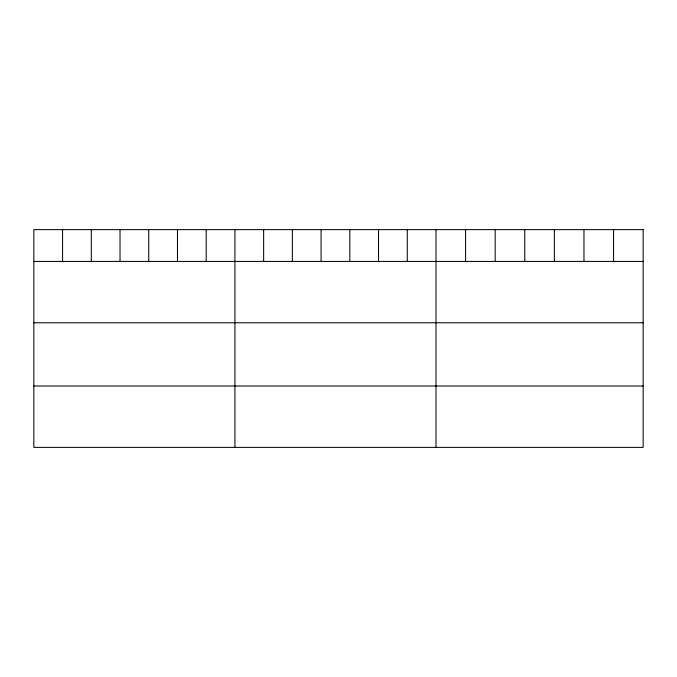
<?xml version="1.0" encoding="UTF-8"?>
<svg xmlns="http://www.w3.org/2000/svg" width="677" height="677" viewBox="0 0 677 677"><rect width="100%" height="100%" fill="white"/><g stroke="black" fill="none" stroke-linecap="round" stroke-linejoin="round"><path stroke-width="1.02" d="M33.85 261.424L643.15 261.424M33.85 322.785L643.15 322.785M33.85 386.008L643.15 386.008M613.557 229.63L613.557 261.424M583.963 229.63L583.963 261.424M554.37 229.63L554.37 261.424M524.768 229.63L524.768 261.424M495.175 229.63L495.175 261.424M465.581 229.63L465.581 261.424M435.988 229.63L435.988 447.37M407.266 229.63L407.266 261.424M378.536 229.63L378.536 261.424M349.814 229.63L349.814 261.424M321.093 229.63L321.093 261.424M292.371 229.63L292.371 261.424M263.641 229.63L263.641 261.424M234.919 229.63L234.919 447.37M206.197 229.63L206.197 261.424M177.467 229.63L177.467 261.424M148.745 229.63L148.745 261.424M120.024 229.63L120.024 261.424M91.302 229.63L91.302 261.424M62.572 229.63L62.572 261.424M643.15 229.63L33.85 229.63L33.85 447.37L643.15 447.37L643.15 229.63"/></g></svg>
